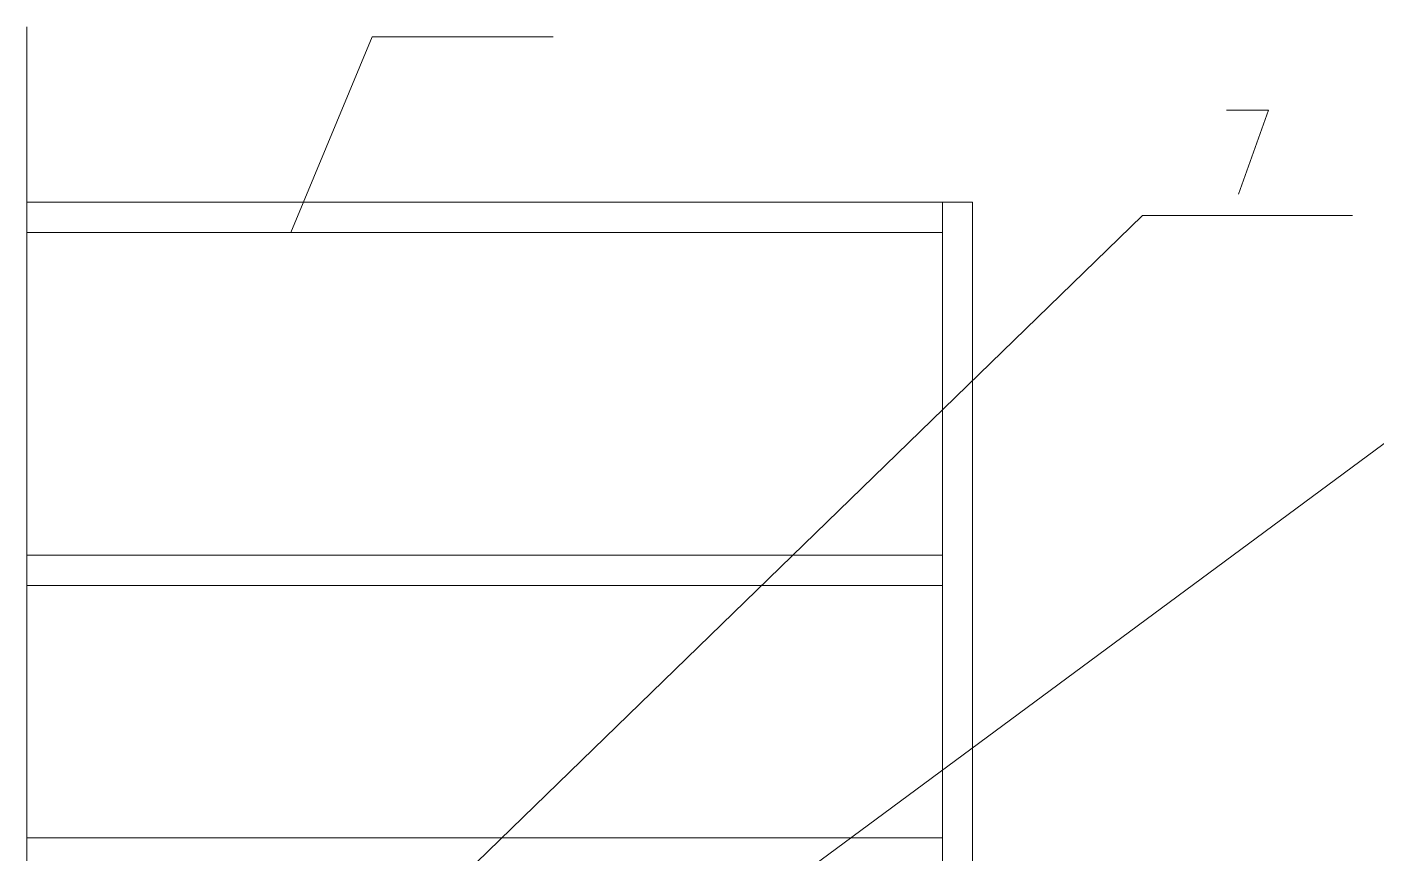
# Model space of a CAD drawing. Header units: millimetres. Extents: x 0 to 414, y 0 to 292.
# Drawn here: x 62.6 to 94.21, y 241.35 to 260.71 of the extents above; entities that cross this region are included whole.
import ezdxf

# ---------------------------------------------------------------- set-up
doc = ezdxf.new("R2010")
doc.units = ezdxf.units.MM

msp = doc.modelspace()

# ---------------------------------------------------------------- linework, layer by layer
at = {"color": 0, "lineweight": 0}
for points in [[(62.596889, 260.706306), (62.596889, 39.613417)], [(68.777556, 255.894417), (70.686083, 260.473472)], [(70.686083, 260.473472), (74.922944, 260.473472)], [(90.702694, 258.755444), (91.690472, 258.755444), (90.984917, 256.786944)], [(84.754861, 256.6035), (62.596889, 256.6035)], [(84.045778, 256.6035), (84.045778, 223.029639)], [(84.754861, 256.6035), (84.754861, 222.881472)], [(88.734194, 256.293056), (66.826694, 235.006444)], [(101.624694, 256.293056), (72.838028, 235.006444)], [(93.658972, 256.293056), (88.734194, 256.293056)], [(84.045778, 255.894417), (62.596889, 255.894417)], [(84.045778, 248.334389), (62.596889, 248.334389)], [(84.045778, 247.625306), (62.596889, 247.625306)], [(84.045778, 241.709222), (62.596889, 241.709222)]]:
    msp.add_lwpolyline(points, dxfattribs=at)

doc.saveas('drawing.dxf')
